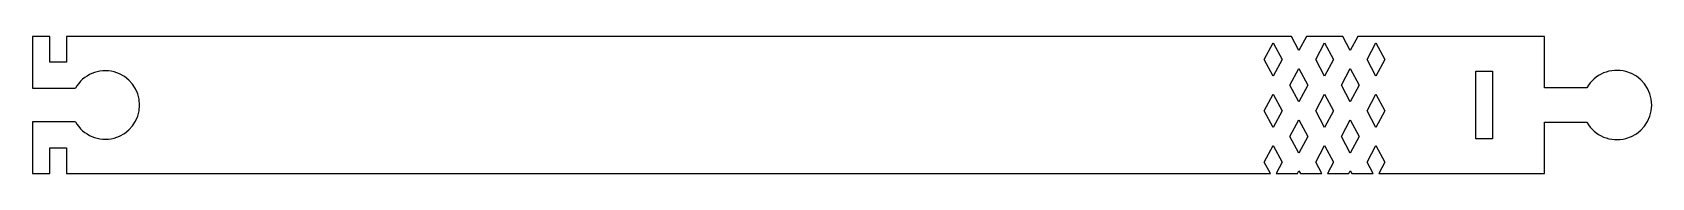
# Model space of a CAD drawing. Header units: millimetres. Extents: x -95 to 95, y -8 to 8.
import ezdxf

# ---------------------------------------------------------------- set-up
doc = ezdxf.new("R2010")
doc.units = ezdxf.units.MM
doc.layers.get('0').update_dxf_attribs({"linetype": 'CONTINUOUS'})

msp = doc.modelspace()

# ---------------------------------------------------------------- linework, layer by layer
for p, q in [((-92.57, 8.03), (-94.62, 8.03)), ((-94.62, 8.03), (-94.62, 1.97)), ((-92.57, 5.03), (-92.57, 8.03)), ((52.52, 8.03), (-90.62, 8.03)), ((-90.62, 8.03), (-90.62, 5.03)), ((53.41, 6.37), (52.52, 8.03)), ((54.3, 8.03), (53.41, 6.37)), ((58.52, 8.03), (54.3, 8.03)), ((59.41, 6.37), (58.52, 8.03)), ((60.3, 8.03), (59.41, 6.37)), ((82.09, 8.03), (60.3, 8.03)), ((82.09, 2.03), (82.09, 8.03)), ((49.36, 5.32), (50.41, 7.27)), ((50.41, 7.27), (51.46, 5.32)), ((55.36, 5.32), (56.41, 7.27)), ((56.41, 7.27), (57.46, 5.32)), ((61.36, 5.32), (62.41, 7.27)), ((62.41, 7.27), (63.46, 5.32)), ((-90.62, 5.03), (-92.57, 5.03)), ((50.41, 3.37), (49.36, 5.32)), ((51.46, 5.32), (50.41, 3.37)), ((52.36, 2.32), (53.41, 4.27)), ((53.41, 4.27), (54.46, 2.32)), ((56.41, 3.37), (55.36, 5.32)), ((57.46, 5.32), (56.41, 3.37)), ((58.36, 2.32), (59.41, 4.27)), ((59.41, 4.27), (60.46, 2.32)), ((62.41, 3.37), (61.36, 5.32)), ((63.46, 5.32), (62.41, 3.37)), ((74.09, 3.97), (76.04, 3.97)), ((74.09, -3.97), (74.09, 3.97)), ((76.04, 3.97), (76.04, -3.97)), ((-94.62, 1.97), (-89.58, 1.97)), ((53.41, 0.37), (52.36, 2.32)), ((54.46, 2.32), (53.41, 0.37)), ((59.41, 0.37), (58.36, 2.32)), ((60.46, 2.32), (59.41, 0.37)), ((87.05, 2.03), (82.09, 2.03)), ((49.36, -0.68), (50.41, 1.27)), ((50.41, 1.27), (51.46, -0.68)), ((55.36, -0.68), (56.41, 1.27)), ((56.41, 1.27), (57.46, -0.68)), ((61.36, -0.68), (62.41, 1.27)), ((62.41, 1.27), (63.46, -0.68)), ((50.41, -2.63), (49.36, -0.68)), ((51.46, -0.68), (50.41, -2.63)), ((52.36, -3.68), (53.41, -1.73)), ((53.41, -1.73), (54.46, -3.68)), ((56.41, -2.63), (55.36, -0.68)), ((57.46, -0.68), (56.41, -2.63)), ((58.36, -3.68), (59.41, -1.73)), ((59.41, -1.73), (60.46, -3.68)), ((62.41, -2.63), (61.36, -0.68)), ((63.46, -0.68), (62.41, -2.63)), ((-89.58, -1.97), (-94.62, -1.97)), ((-94.62, -1.97), (-94.62, -8.03)), ((53.41, -5.63), (52.36, -3.68)), ((54.46, -3.68), (53.41, -5.63)), ((59.41, -5.63), (58.36, -3.68)), ((60.46, -3.68), (59.41, -5.63)), ((82.09, -2.03), (87.05, -2.03)), ((82.09, -8.03), (82.09, -2.03)), ((-92.57, -8.03), (-92.57, -5.03)), ((-92.57, -5.03), (-90.62, -5.03)), ((-90.62, -5.03), (-90.62, -8.03)), ((49.36, -6.68), (50.41, -4.73)), ((50.41, -4.73), (51.46, -6.68)), ((55.36, -6.68), (56.41, -4.73)), ((56.41, -4.73), (57.46, -6.68)), ((61.36, -6.68), (62.41, -4.73)), ((62.41, -4.73), (63.46, -6.68)), ((76.04, -3.97), (74.09, -3.97)), ((50.08, -8.03), (49.36, -6.68)), ((51.46, -6.68), (50.74, -8.03)), ((56.08, -8.03), (55.36, -6.68)), ((57.46, -6.68), (56.74, -8.03)), ((62.08, -8.03), (61.36, -6.68)), ((63.46, -6.68), (62.74, -8.03)), ((-94.62, -8.03), (-92.57, -8.03)), ((-90.62, -8.03), (50.08, -8.03)), ((50.74, -8.03), (53.25, -8.03)), ((53.25, -8.03), (53.41, -7.73)), ((53.41, -7.73), (53.57, -8.03)), ((53.57, -8.03), (56.08, -8.03)), ((56.74, -8.03), (59.25, -8.03)), ((59.25, -8.03), (59.41, -7.73)), ((59.41, -7.73), (59.57, -8.03)), ((59.57, -8.03), (62.08, -8.03)), ((62.74, -8.03), (82.09, -8.03))]:
    msp.add_line(p, q)
for centre, radius, start, end in [((-86.1, 0), 4.01, -150.4624, 150.4624), ((90.57, 0), 4.06, -150.05, 150.05)]:
    msp.add_arc(centre, radius, start, end)

doc.saveas('drawing.dxf')
